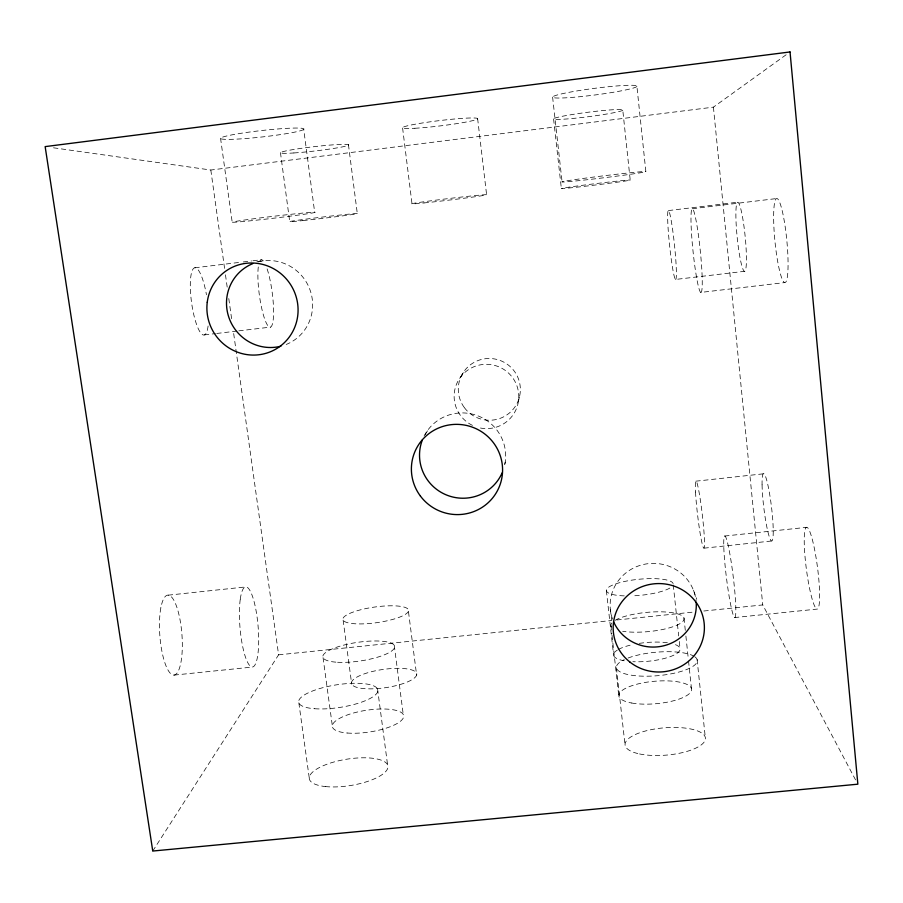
<?xml version="1.0" encoding="UTF-8"?>
<svg xmlns="http://www.w3.org/2000/svg" width="903" height="903" viewBox="0 0 903 903"><rect width="100%" height="100%" fill="white"/><g stroke="black" fill="none" stroke-linecap="round" stroke-linejoin="round"><path stroke-width="0.68" stroke-dasharray="4.51 3.39" d="M504.664 464.718L505.228 462.122M518.446 401.304L520.026 394.013M425.121 434.693L428.586 429.072M460.993 376.528L464.876 370.219M152.754 851.044L278.598 654.833L233.279 330.701M53.503 147.799L210.817 170.024L713.415 107.152L786.603 54.428M256.858 261.78L263.586 260.832M194.834 267.785L241.891 262.096M243.279 261.938L251.587 260.933M252.964 260.764L261.272 259.759M668.401 210.58L737.695 202.204M692.285 208.74L776.727 198.536M204.371 334.911L215.388 333.613M216.765 333.455L237.433 331.017M238.81 330.859L270.482 327.123M675.523 279.445A34.63 2.449 84 0 0 672.521 228.978A34.63 2.449 84 0 0 668.006 226.653A34.63 2.449 84 0 0 675.523 279.445L744.467 271.329A34.743 4.018 84.3 0 0 743.113 220.513A34.743 4.018 84.3 0 0 735.934 218.492A34.743 4.018 84.3 0 0 744.467 271.329M700.784 292.414A42.091 3.635 84.1 0 0 697.895 231.405A42.091 3.635 84.1 0 0 691.224 227.985A42.091 3.635 84.1 0 0 700.784 292.414L784.696 282.594A42.249 5.949 84.4 0 0 784.278 221.066A42.249 5.949 84.4 0 0 773.645 218.086A42.249 5.949 84.4 0 0 784.696 282.594M695.795 481.186L763.272 473.838M168.229 595.167L246.045 586.894M724.624 536.043L806.39 527.363M703.979 548.166L771.896 540.976M278.598 654.833L611.184 620.553M616.805 619.977L693.989 612.02M703.809 611.015L762.753 604.931L855.863 780.452M174.144 675.094L252.547 667.046M734.749 617.55A41.086 3.431 83 0 0 730.267 556.271A41.086 3.431 83 0 0 724.308 556.485A41.086 3.431 83 0 0 734.749 617.55L817.147 609.096A41.245 5.621 82.6 0 0 814.167 547.432A41.245 5.621 82.6 0 0 804.426 548.042A41.245 5.621 82.6 0 0 817.147 609.096M693.481 590.28L696.755 599.242M210.817 170.024L224.689 269.229M225.468 274.817L227.229 287.391M228.786 298.566L231.913 320.915M220.546 138.215L232.184 222.115M298.837 702.816L309.447 779.345M323.048 657.632L332.541 727.31M610.372 609.807L611.816 620.53M280.449 152.573L289.705 221.585M343.129 620.158L351.707 684.124M303.735 129.411A41.967 3.217 -6.4 0 1 237.974 139.051A41.967 3.217 -6.4 0 1 244.939 132.696A41.967 3.217 -6.4 0 1 303.735 129.411L314.695 212.498A41.685 0.959 -6.8 0 1 249.228 220.93A41.685 0.959 -6.8 0 1 256.644 218.391A41.685 0.959 -6.8 0 1 314.695 212.498M377.544 688.842L387.556 764.717M394.25 645.352L403.246 714.487M348.445 144.627L357.295 213.48M408.427 611.263A33.151 7.879 -8 0 1 356.629 623.86A33.151 7.879 -8 0 1 362.137 609.412A33.151 7.879 -8 0 1 408.427 611.263L416.622 675.105A32.982 9.199 -8.3 0 1 365.241 688.707A32.982 9.199 -8.3 0 1 370.433 671.99A32.982 9.199 -8.3 0 1 416.622 675.105M402.603 128.012L412.016 203.864M477.619 118.564L486.604 194.732M552.602 97.095L562.084 181.909M616.399 667.723L625.045 745.043M610.913 625.531L611.839 633.804M611.997 635.181L618.781 695.874M553.573 118.891L561.361 188.513M606.376 590.596L613.588 655.104M683.989 618.013L685.309 630.475M685.896 636.017L688.379 659.551M688.526 660.94L691.461 688.628M622.788 110.2A34.901 2.235 -7.3 0 1 569.646 118.744A34.901 2.235 -7.3 0 1 572.152 114.534A34.901 2.235 -7.3 0 1 622.788 110.2L630.215 180.092A34.698 0.666 -7 0 1 577.22 187.135A34.698 0.666 -7 0 1 579.997 185.634A34.698 0.666 -7 0 1 630.215 180.092M673.277 584.997L678.695 635.96M679.282 641.469L680.015 648.365M636.92 86.44A42.531 3.319 -7.4 0 1 571.859 97.422A42.531 3.319 -7.4 0 1 575.583 91.158A42.531 3.319 -7.4 0 1 636.92 86.44L645.859 171.638A42.238 0.982 -7 0 1 581.024 180.408A42.238 0.982 -7 0 1 585.133 178.184A42.238 0.982 -7 0 1 645.859 171.638M697.105 659.574L705.266 737.22M713.415 107.152L762.753 604.931M208.096 326.006A33.919 7.958 82.2 0 1 194.98 319.391A33.919 7.958 82.2 0 1 192.407 270.178A33.919 7.958 82.2 0 1 206.46 294.807M675.467 644.674A33.4 9.402 -5.3 0 1 671.527 656.154A33.4 9.402 -5.3 0 1 632.845 661.696M624.3 660.793A33.4 9.402 -5.3 0 1 617.392 650.047M618.453 649.426A33.4 9.402 -5.3 0 1 632.585 644.618M639.268 643.376A33.4 9.402 -5.3 0 1 667.498 642.767M472.461 425.381A32.361 32.124 22 0 1 466.704 370.907A32.361 32.124 22 0 1 518.198 390.514A32.361 32.124 22 0 1 477.71 427.379M267.119 268.902A34.009 6.524 82.5 0 1 273.327 318.635A34.009 6.524 82.5 0 1 263.033 313.668A34.009 6.524 82.5 0 1 258.619 264.793M259.748 261.148A34.009 6.524 82.5 0 1 264.421 262.536M258.055 261.881A43.773 42.791 57.6 0 1 310.271 290.631A43.773 42.791 57.6 0 1 286.206 344.472M424.083 436.126A43.152 42.576 22 0 1 477.506 415.685A43.152 42.576 22 0 1 504.416 466.219M612.55 619.119A43.084 41.854 -1.5 0 1 643.85 564.386A43.084 41.854 -1.5 0 1 696.078 600.935M669.857 588.067A33.58 8.059 -5.6 0 1 632.619 595.845M624.255 595.878A33.58 8.059 -5.6 0 1 621.445 582.198A33.58 8.059 -5.6 0 1 673.13 583.62M615.124 620.316A36.763 9.651 -5.4 0 1 667.328 612.121A36.763 9.651 -5.4 0 1 676.449 625.395A36.763 9.651 -5.4 0 1 622.664 631.287M611.692 627.145A36.763 9.651 -5.4 0 1 611.828 622.946M694.813 656.763A40.601 11.762 -5.1 0 1 651.074 676.11A40.601 11.762 -5.1 0 1 624.289 659.619M628.104 658.005A40.601 11.762 -5.1 0 1 693.831 656.142M464.413 407.682A31.074 30.86 22 0 0 517.814 401.756A31.074 30.86 22 0 0 485.735 358.672A31.074 30.86 22 0 0 464.413 407.682M160.858 607.787A40.093 11.05 85.6 0 0 171.175 674.067A40.093 11.05 85.6 0 0 180.679 623.555A40.093 11.05 85.6 0 0 160.858 607.787M762.076 484.832A33.908 3.849 83.1 0 0 770.801 540.287A33.908 3.849 83.1 0 0 770.101 496.943A33.908 3.849 83.1 0 0 762.076 484.832M293.87 152.957A34.438 2.19 -6.6 0 0 348.49 145.191A34.438 2.19 -6.6 0 0 301.286 148.329A34.438 2.19 -6.6 0 0 293.87 152.957M414.872 128.26A37.903 2.675 -6.9 0 0 476.852 119.365A37.903 2.675 -6.9 0 0 428.406 122.074A37.903 2.675 -6.9 0 0 414.872 128.26M639.572 753.949A40.342 13.692 -4.8 0 0 704.871 740.844A40.342 13.692 -4.8 0 0 651.244 729.647A40.342 13.692 -4.8 0 0 639.572 753.949M631.694 703.019A36.549 11.254 -5.1 0 0 691.021 691.619A36.549 11.254 -5.1 0 0 642.801 682.882A36.549 11.254 -5.1 0 0 631.694 703.019M347.147 733.01A36.075 10.971 -8.7 0 0 403.528 717.332A36.075 10.971 -8.7 0 0 353.333 713.054A36.075 10.971 -8.7 0 0 347.147 733.01M325.294 786.547A39.834 13.297 -9.2 0 0 387.759 768.182A39.834 13.297 -9.2 0 0 332.812 762.313A39.834 13.297 -9.2 0 0 325.294 786.547M240.243 599.4A40.217 9.075 85.2 0 0 250.075 665.962A40.217 9.075 85.2 0 0 256.87 615.564A40.217 9.075 85.2 0 0 240.243 599.4M695.524 492.045A33.806 2.359 83.3 0 0 703.279 547.432A33.806 2.359 83.3 0 0 700.988 504.382A33.806 2.359 83.3 0 0 695.524 492.045M424.071 202.927A37.666 0.79 -6.9 0 0 485.791 195.037A37.666 0.79 -6.9 0 0 437.887 199.902A37.666 0.79 -6.9 0 0 424.071 202.927M302.866 220.592A34.246 0.655 -6.8 0 0 357.295 213.65A34.246 0.655 -6.8 0 0 310.576 218.537A34.246 0.655 -6.8 0 0 302.866 220.592M314.616 708.731A40.082 11.412 -8.8 0 0 377.68 691.822A40.082 11.412 -8.8 0 0 322.619 687.736A40.082 11.412 -8.8 0 0 314.616 708.731M337.609 662.271A36.289 9.402 -8.4 0 0 394.487 647.79A36.289 9.402 -8.4 0 0 344.19 645.002A36.289 9.402 -8.4 0 0 337.609 662.271"/><path stroke-width="1.35" d="M280.889 346.21A43.773 42.791 57.6 0 1 228.877 317.427A43.773 42.791 57.6 0 1 252.716 263.653M502.158 472.811A43.152 42.576 22 0 1 446.364 494.934A43.152 42.576 22 0 1 422.378 439.919M696.202 602.29A43.084 41.854 -1.5 0 1 663.254 645.905A43.084 41.854 -1.5 0 1 613.555 621.648M790.035 51.956L45.15 146.613L152.754 851.044L857.85 784.188L790.035 51.956M207.25 302.245A46.38 45.263 56.9 0 0 270.144 351.877A46.38 45.263 56.9 0 0 280.054 272.988A46.38 45.263 56.9 0 0 207.25 302.245M420.426 496.074A45.692 45.026 22 0 0 498.874 487.733A45.692 45.026 22 0 0 451.658 424.613A45.692 45.026 22 0 0 420.426 496.074M629.91 662.057A45.613 44.213 -1.1 0 0 703.798 634.854A45.613 44.213 -1.1 0 0 642.631 586.453A45.613 44.213 -1.1 0 0 629.91 662.057"/></g></svg>
